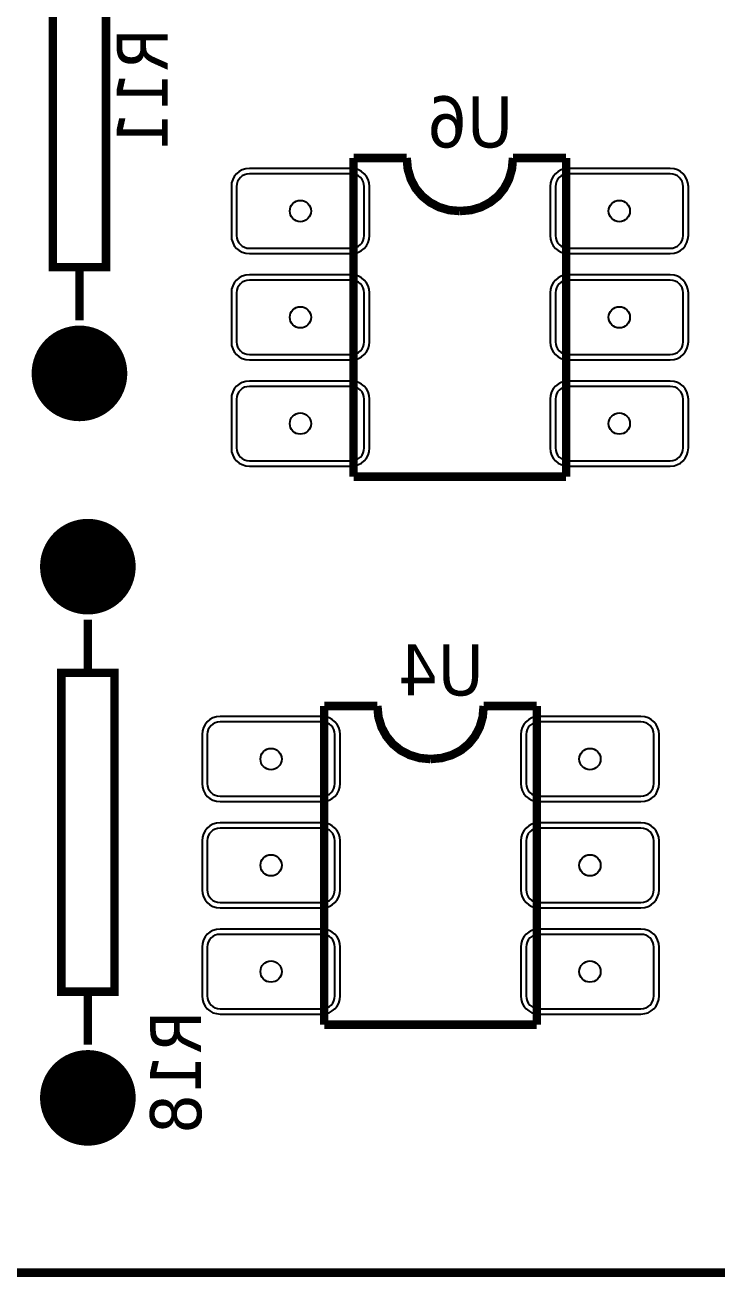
# Model space of a CAD drawing. Header units: millimetres. Extents: x 123.5 to 144.3, y 105.4 to 121.6.
# Drawn here: x 132.958 to 133.971, y 110.007 to 111.841 of the extents above; entities that cross this region are included whole.
import ezdxf

# ---------------------------------------------------------------- set-up
doc = ezdxf.new("R2010")
doc.units = ezdxf.units.MM
doc.styles.get("Standard").update_dxf_attribs({"font": 'tahoma.ttf'})

# ---------------------------------------------------------------- blocks, each defined once
blk = doc.blocks.new('EPAD')
at = {"const_width": 0.5}
blk.add_lwpolyline([(-0.25, 0, 1), (0.25, 0, 1)], format="xyb", close=True, dxfattribs=at)
blk = doc.blocks.new('Tarjeta CFLH')
at = {"const_width": 0.008}
for points in [[(-7.0905, -1.2844), (-1.456, -1.2844), (-1.456, 2.1675), (-7.0905, 2.1675), (-7.0905, -1.2844)], [(-7.0905, -1.2844), (-1.456, -1.2844), (-1.456, 2.1675), (-7.0905, 2.1675), (-7.0905, -1.2844)], [(-7.0905, -1.2844), (-1.456, -1.2844), (-1.456, 2.1675), (-7.0905, 2.1675), (-7.0905, -1.2844)], [(-4.7218, -0.338), (-4.6718, -0.338), (-4.6718, -0.038), (-4.7218, -0.038), (-4.7218, -0.338)], [(-4.7218, -0.338), (-4.6718, -0.338), (-4.6718, -0.038), (-4.7218, -0.038), (-4.7218, -0.338)], [(-4.7218, -0.338), (-4.6718, -0.338), (-4.6718, -0.038), (-4.7218, -0.038), (-4.7218, -0.338)], [(-4.3889, -0.2352), (-4.4389, -0.2352)], [(-4.4389, -0.2352), (-4.4389, -0.5352)], [(-4.3889, -0.2352), (-4.4389, -0.2352)], [(-4.4389, -0.2352), (-4.4389, -0.5352)], [(-4.3889, -0.2352), (-4.4389, -0.2352)], [(-4.4389, -0.2352), (-4.4389, -0.5352)], [(-4.3389, -0.2852), (-4.3491, -0.2843), (-4.3585, -0.2815), (-4.367, -0.277), (-4.3744, -0.2711), (-4.3805, -0.2638), (-4.385, -0.2553), (-4.3879, -0.2457), (-4.3889, -0.2352)], [(-4.3389, -0.2852), (-4.3491, -0.2843), (-4.3585, -0.2815), (-4.367, -0.277), (-4.3744, -0.2711), (-4.3805, -0.2638), (-4.385, -0.2553), (-4.3879, -0.2457), (-4.3889, -0.2352)], [(-4.3389, -0.2852), (-4.3491, -0.2843), (-4.3585, -0.2815), (-4.367, -0.277), (-4.3744, -0.2711), (-4.3805, -0.2638), (-4.385, -0.2553), (-4.3879, -0.2457), (-4.3889, -0.2352)], [(-4.3389, -0.2852), (-4.3284, -0.2843), (-4.3189, -0.2815), (-4.3104, -0.277), (-4.303, -0.2711), (-4.2971, -0.2638), (-4.2927, -0.2553), (-4.2899, -0.2457), (-4.2889, -0.2352)], [(-4.3389, -0.2852), (-4.3284, -0.2843), (-4.3189, -0.2815), (-4.3104, -0.277), (-4.303, -0.2711), (-4.2971, -0.2638), (-4.2927, -0.2553), (-4.2899, -0.2457), (-4.2889, -0.2352)], [(-4.3389, -0.2852), (-4.3284, -0.2843), (-4.3189, -0.2815), (-4.3104, -0.277), (-4.303, -0.2711), (-4.2971, -0.2638), (-4.2927, -0.2553), (-4.2899, -0.2457), (-4.2889, -0.2352)], [(-4.2389, -0.2352), (-4.2889, -0.2352)], [(-4.2389, -0.2352), (-4.2889, -0.2352)], [(-4.2389, -0.2352), (-4.2889, -0.2352)], [(-4.2389, -0.2352), (-4.2389, -0.5352)], [(-4.2389, -0.2352), (-4.2389, -0.5352)], [(-4.2389, -0.2352), (-4.2389, -0.5352)], [(-4.6968, -0.388), (-4.6968, -0.338)], [(-4.6968, -0.388), (-4.6968, -0.338)], [(-4.6968, -0.388), (-4.6968, -0.338)], [(-4.2389, -0.5352), (-4.4389, -0.5352)], [(-4.2389, -0.5352), (-4.4389, -0.5352)], [(-4.2389, -0.5352), (-4.4389, -0.5352)], [(-4.6889, -0.7199), (-4.6889, -0.6699)], [(-4.6889, -0.7199), (-4.6889, -0.6699)], [(-4.6889, -0.7199), (-4.6889, -0.6699)], [(-4.7139, -1.0199), (-4.6639, -1.0199), (-4.6639, -0.7199), (-4.7139, -0.7199), (-4.7139, -1.0199)], [(-4.7139, -1.0199), (-4.6639, -1.0199), (-4.6639, -0.7199), (-4.7139, -0.7199), (-4.7139, -1.0199)], [(-4.7139, -1.0199), (-4.6639, -1.0199), (-4.6639, -0.7199), (-4.7139, -0.7199), (-4.7139, -1.0199)], [(-4.4165, -0.751), (-4.4665, -0.751)], [(-4.4665, -0.751), (-4.4665, -1.051)], [(-4.4165, -0.751), (-4.4665, -0.751)], [(-4.4665, -0.751), (-4.4665, -1.051)], [(-4.4165, -0.751), (-4.4665, -0.751)], [(-4.4665, -0.751), (-4.4665, -1.051)], [(-4.3665, -0.801), (-4.3767, -0.8), (-4.3861, -0.7972), (-4.3946, -0.7928), (-4.402, -0.7868), (-4.408, -0.7795), (-4.4126, -0.771), (-4.4155, -0.7614), (-4.4165, -0.751)], [(-4.3665, -0.801), (-4.3767, -0.8), (-4.3861, -0.7972), (-4.3946, -0.7928), (-4.402, -0.7868), (-4.408, -0.7795), (-4.4126, -0.771), (-4.4155, -0.7614), (-4.4165, -0.751)], [(-4.3665, -0.801), (-4.3767, -0.8), (-4.3861, -0.7972), (-4.3946, -0.7928), (-4.402, -0.7868), (-4.408, -0.7795), (-4.4126, -0.771), (-4.4155, -0.7614), (-4.4165, -0.751)], [(-4.3665, -0.801), (-4.356, -0.8), (-4.3464, -0.7972), (-4.3379, -0.7928), (-4.3306, -0.7868), (-4.3247, -0.7795), (-4.3202, -0.771), (-4.3174, -0.7614), (-4.3165, -0.751)], [(-4.3665, -0.801), (-4.356, -0.8), (-4.3464, -0.7972), (-4.3379, -0.7928), (-4.3306, -0.7868), (-4.3247, -0.7795), (-4.3202, -0.771), (-4.3174, -0.7614), (-4.3165, -0.751)], [(-4.3665, -0.801), (-4.356, -0.8), (-4.3464, -0.7972), (-4.3379, -0.7928), (-4.3306, -0.7868), (-4.3247, -0.7795), (-4.3202, -0.771), (-4.3174, -0.7614), (-4.3165, -0.751)], [(-4.2665, -0.751), (-4.3165, -0.751)], [(-4.2665, -0.751), (-4.3165, -0.751)], [(-4.2665, -0.751), (-4.3165, -0.751)], [(-4.2665, -0.751), (-4.2665, -1.051)], [(-4.2665, -0.751), (-4.2665, -1.051)], [(-4.2665, -0.751), (-4.2665, -1.051)], [(-4.6889, -1.0699), (-4.6889, -1.0199)], [(-4.6889, -1.0699), (-4.6889, -1.0199)], [(-4.6889, -1.0699), (-4.6889, -1.0199)], [(-4.2665, -1.051), (-4.4665, -1.051)], [(-4.2665, -1.051), (-4.4665, -1.051)], [(-4.2665, -1.051), (-4.4665, -1.051)]]:
    blk.add_lwpolyline(points, dxfattribs=at)
for points in [[(-4.5539, -0.2622), (-4.5539, -0.3082), (-4.5536, -0.3117), (-4.5526, -0.3149), (-4.5511, -0.3178), (-4.549, -0.3203), (-4.5465, -0.3224), (-4.5436, -0.3239), (-4.5404, -0.3249), (-4.5369, -0.3252), (-4.4409, -0.3252), (-4.4374, -0.3249), (-4.4342, -0.3239), (-4.4313, -0.3224), (-4.4288, -0.3203), (-4.4268, -0.3178), (-4.4252, -0.3149), (-4.4243, -0.3117), (-4.4239, -0.3082), (-4.4239, -0.2622), (-4.4243, -0.2587), (-4.4252, -0.2555), (-4.4268, -0.2526), (-4.4288, -0.2501), (-4.4313, -0.2481), (-4.4342, -0.2465), (-4.4374, -0.2456), (-4.4409, -0.2452), (-4.5369, -0.2452), (-4.5404, -0.2456), (-4.5436, -0.2465), (-4.5465, -0.2481), (-4.549, -0.2501), (-4.5511, -0.2526), (-4.5526, -0.2555), (-4.5536, -0.2587), (-4.5539, -0.2622)], [(-4.2539, -0.2622), (-4.2539, -0.3082), (-4.2536, -0.3117), (-4.2526, -0.3149), (-4.2511, -0.3178), (-4.249, -0.3203), (-4.2465, -0.3224), (-4.2436, -0.3239), (-4.2404, -0.3249), (-4.2369, -0.3252), (-4.1409, -0.3252), (-4.1374, -0.3249), (-4.1342, -0.3239), (-4.1313, -0.3224), (-4.1288, -0.3203), (-4.1268, -0.3178), (-4.1252, -0.3149), (-4.1243, -0.3117), (-4.1239, -0.3082), (-4.1239, -0.2622), (-4.1243, -0.2587), (-4.1252, -0.2555), (-4.1268, -0.2526), (-4.1288, -0.2501), (-4.1313, -0.2481), (-4.1342, -0.2465), (-4.1374, -0.2456), (-4.1409, -0.2452), (-4.2369, -0.2452), (-4.2404, -0.2456), (-4.2436, -0.2465), (-4.2465, -0.2481), (-4.249, -0.2501), (-4.2511, -0.2526), (-4.2526, -0.2555), (-4.2536, -0.2587), (-4.2539, -0.2622)], [(-4.5489, -0.2622), (-4.5489, -0.3082), (-4.5487, -0.3107), (-4.548, -0.3129), (-4.5469, -0.315), (-4.5454, -0.3168), (-4.5437, -0.3182), (-4.5416, -0.3193), (-4.5394, -0.32), (-4.5369, -0.3202), (-4.4409, -0.3202), (-4.4385, -0.32), (-4.4362, -0.3193), (-4.4342, -0.3182), (-4.4324, -0.3168), (-4.4309, -0.315), (-4.4298, -0.3129), (-4.4292, -0.3107), (-4.4289, -0.3082), (-4.4289, -0.2622), (-4.4292, -0.2598), (-4.4298, -0.2575), (-4.4309, -0.2555), (-4.4324, -0.2537), (-4.4342, -0.2522), (-4.4362, -0.2511), (-4.4385, -0.2505), (-4.4409, -0.2502), (-4.5369, -0.2502), (-4.5394, -0.2505), (-4.5416, -0.2511), (-4.5437, -0.2522), (-4.5454, -0.2537), (-4.5469, -0.2555), (-4.548, -0.2575), (-4.5487, -0.2598), (-4.5489, -0.2622)], [(-4.2489, -0.2622), (-4.2489, -0.3082), (-4.2487, -0.3107), (-4.248, -0.3129), (-4.2469, -0.315), (-4.2454, -0.3168), (-4.2437, -0.3182), (-4.2416, -0.3193), (-4.2394, -0.32), (-4.2369, -0.3202), (-4.1409, -0.3202), (-4.1385, -0.32), (-4.1362, -0.3193), (-4.1342, -0.3182), (-4.1324, -0.3168), (-4.1309, -0.315), (-4.1298, -0.3129), (-4.1292, -0.3107), (-4.1289, -0.3082), (-4.1289, -0.2622), (-4.1292, -0.2598), (-4.1298, -0.2575), (-4.1309, -0.2555), (-4.1324, -0.2537), (-4.1342, -0.2522), (-4.1362, -0.2511), (-4.1385, -0.2505), (-4.1409, -0.2502), (-4.2369, -0.2502), (-4.2394, -0.2505), (-4.2416, -0.2511), (-4.2437, -0.2522), (-4.2454, -0.2537), (-4.2469, -0.2555), (-4.248, -0.2575), (-4.2487, -0.2598), (-4.2489, -0.2622)], [(-4.5539, -0.3622), (-4.5539, -0.4082), (-4.5536, -0.4117), (-4.5526, -0.4149), (-4.5511, -0.4178), (-4.549, -0.4203), (-4.5465, -0.4224), (-4.5436, -0.4239), (-4.5404, -0.4249), (-4.5369, -0.4252), (-4.4409, -0.4252), (-4.4374, -0.4249), (-4.4342, -0.4239), (-4.4313, -0.4224), (-4.4288, -0.4203), (-4.4268, -0.4178), (-4.4252, -0.4149), (-4.4243, -0.4117), (-4.4239, -0.4082), (-4.4239, -0.3622), (-4.4243, -0.3587), (-4.4252, -0.3555), (-4.4268, -0.3526), (-4.4288, -0.3501), (-4.4313, -0.3481), (-4.4342, -0.3465), (-4.4374, -0.3456), (-4.4409, -0.3452), (-4.5369, -0.3452), (-4.5404, -0.3456), (-4.5436, -0.3465), (-4.5465, -0.3481), (-4.549, -0.3501), (-4.5511, -0.3526), (-4.5526, -0.3555), (-4.5536, -0.3587), (-4.5539, -0.3622)], [(-4.5489, -0.3622), (-4.5489, -0.4082), (-4.5487, -0.4107), (-4.548, -0.4129), (-4.5469, -0.415), (-4.5454, -0.4168), (-4.5437, -0.4182), (-4.5416, -0.4193), (-4.5394, -0.42), (-4.5369, -0.4202), (-4.4409, -0.4202), (-4.4385, -0.42), (-4.4362, -0.4193), (-4.4342, -0.4182), (-4.4324, -0.4168), (-4.4309, -0.415), (-4.4298, -0.4129), (-4.4292, -0.4107), (-4.4289, -0.4082), (-4.4289, -0.3622), (-4.4292, -0.3598), (-4.4298, -0.3575), (-4.4309, -0.3555), (-4.4324, -0.3537), (-4.4342, -0.3522), (-4.4362, -0.3511), (-4.4385, -0.3505), (-4.4409, -0.3502), (-4.5369, -0.3502), (-4.5394, -0.3505), (-4.5416, -0.3511), (-4.5437, -0.3522), (-4.5454, -0.3537), (-4.5469, -0.3555), (-4.548, -0.3575), (-4.5487, -0.3598), (-4.5489, -0.3622)], [(-4.2539, -0.3622), (-4.2539, -0.4082), (-4.2536, -0.4117), (-4.2526, -0.4149), (-4.2511, -0.4178), (-4.249, -0.4203), (-4.2465, -0.4224), (-4.2436, -0.4239), (-4.2404, -0.4249), (-4.2369, -0.4252), (-4.1409, -0.4252), (-4.1374, -0.4249), (-4.1342, -0.4239), (-4.1313, -0.4224), (-4.1288, -0.4203), (-4.1268, -0.4178), (-4.1252, -0.4149), (-4.1243, -0.4117), (-4.1239, -0.4082), (-4.1239, -0.3622), (-4.1243, -0.3587), (-4.1252, -0.3555), (-4.1268, -0.3526), (-4.1288, -0.3501), (-4.1313, -0.3481), (-4.1342, -0.3465), (-4.1374, -0.3456), (-4.1409, -0.3452), (-4.2369, -0.3452), (-4.2404, -0.3456), (-4.2436, -0.3465), (-4.2465, -0.3481), (-4.249, -0.3501), (-4.2511, -0.3526), (-4.2526, -0.3555), (-4.2536, -0.3587), (-4.2539, -0.3622)], [(-4.2489, -0.3622), (-4.2489, -0.4082), (-4.2487, -0.4107), (-4.248, -0.4129), (-4.2469, -0.415), (-4.2454, -0.4168), (-4.2437, -0.4182), (-4.2416, -0.4193), (-4.2394, -0.42), (-4.2369, -0.4202), (-4.1409, -0.4202), (-4.1385, -0.42), (-4.1362, -0.4193), (-4.1342, -0.4182), (-4.1324, -0.4168), (-4.1309, -0.415), (-4.1298, -0.4129), (-4.1292, -0.4107), (-4.1289, -0.4082), (-4.1289, -0.3622), (-4.1292, -0.3598), (-4.1298, -0.3575), (-4.1309, -0.3555), (-4.1324, -0.3537), (-4.1342, -0.3522), (-4.1362, -0.3511), (-4.1385, -0.3505), (-4.1409, -0.3502), (-4.2369, -0.3502), (-4.2394, -0.3505), (-4.2416, -0.3511), (-4.2437, -0.3522), (-4.2454, -0.3537), (-4.2469, -0.3555), (-4.248, -0.3575), (-4.2487, -0.3598), (-4.2489, -0.3622)], [(-4.5539, -0.4622), (-4.5539, -0.5082), (-4.5536, -0.5117), (-4.5526, -0.5149), (-4.5511, -0.5178), (-4.549, -0.5203), (-4.5465, -0.5224), (-4.5436, -0.5239), (-4.5404, -0.5249), (-4.5369, -0.5252), (-4.4409, -0.5252), (-4.4374, -0.5249), (-4.4342, -0.5239), (-4.4313, -0.5224), (-4.4288, -0.5203), (-4.4268, -0.5178), (-4.4252, -0.5149), (-4.4243, -0.5117), (-4.4239, -0.5082), (-4.4239, -0.4622), (-4.4243, -0.4587), (-4.4252, -0.4555), (-4.4268, -0.4526), (-4.4288, -0.4501), (-4.4313, -0.4481), (-4.4342, -0.4465), (-4.4374, -0.4456), (-4.4409, -0.4452), (-4.5369, -0.4452), (-4.5404, -0.4456), (-4.5436, -0.4465), (-4.5465, -0.4481), (-4.549, -0.4501), (-4.5511, -0.4526), (-4.5526, -0.4555), (-4.5536, -0.4587), (-4.5539, -0.4622)], [(-4.2539, -0.4622), (-4.2539, -0.5082), (-4.2536, -0.5117), (-4.2526, -0.5149), (-4.2511, -0.5178), (-4.249, -0.5203), (-4.2465, -0.5224), (-4.2436, -0.5239), (-4.2404, -0.5249), (-4.2369, -0.5252), (-4.1409, -0.5252), (-4.1374, -0.5249), (-4.1342, -0.5239), (-4.1313, -0.5224), (-4.1288, -0.5203), (-4.1268, -0.5178), (-4.1252, -0.5149), (-4.1243, -0.5117), (-4.1239, -0.5082), (-4.1239, -0.4622), (-4.1243, -0.4587), (-4.1252, -0.4555), (-4.1268, -0.4526), (-4.1288, -0.4501), (-4.1313, -0.4481), (-4.1342, -0.4465), (-4.1374, -0.4456), (-4.1409, -0.4452), (-4.2369, -0.4452), (-4.2404, -0.4456), (-4.2436, -0.4465), (-4.2465, -0.4481), (-4.249, -0.4501), (-4.2511, -0.4526), (-4.2526, -0.4555), (-4.2536, -0.4587), (-4.2539, -0.4622)], [(-4.5489, -0.4622), (-4.5489, -0.5082), (-4.5487, -0.5107), (-4.548, -0.5129), (-4.5469, -0.515), (-4.5454, -0.5168), (-4.5437, -0.5182), (-4.5416, -0.5193), (-4.5394, -0.52), (-4.5369, -0.5202), (-4.4409, -0.5202), (-4.4385, -0.52), (-4.4362, -0.5193), (-4.4342, -0.5182), (-4.4324, -0.5168), (-4.4309, -0.515), (-4.4298, -0.5129), (-4.4292, -0.5107), (-4.4289, -0.5082), (-4.4289, -0.4622), (-4.4292, -0.4598), (-4.4298, -0.4575), (-4.4309, -0.4555), (-4.4324, -0.4537), (-4.4342, -0.4522), (-4.4362, -0.4511), (-4.4385, -0.4505), (-4.4409, -0.4502), (-4.5369, -0.4502), (-4.5394, -0.4505), (-4.5416, -0.4511), (-4.5437, -0.4522), (-4.5454, -0.4537), (-4.5469, -0.4555), (-4.548, -0.4575), (-4.5487, -0.4598), (-4.5489, -0.4622)], [(-4.2489, -0.4622), (-4.2489, -0.5082), (-4.2487, -0.5107), (-4.248, -0.5129), (-4.2469, -0.515), (-4.2454, -0.5168), (-4.2437, -0.5182), (-4.2416, -0.5193), (-4.2394, -0.52), (-4.2369, -0.5202), (-4.1409, -0.5202), (-4.1385, -0.52), (-4.1362, -0.5193), (-4.1342, -0.5182), (-4.1324, -0.5168), (-4.1309, -0.515), (-4.1298, -0.5129), (-4.1292, -0.5107), (-4.1289, -0.5082), (-4.1289, -0.4622), (-4.1292, -0.4598), (-4.1298, -0.4575), (-4.1309, -0.4555), (-4.1324, -0.4537), (-4.1342, -0.4522), (-4.1362, -0.4511), (-4.1385, -0.4505), (-4.1409, -0.4502), (-4.2369, -0.4502), (-4.2394, -0.4505), (-4.2416, -0.4511), (-4.2437, -0.4522), (-4.2454, -0.4537), (-4.2469, -0.4555), (-4.248, -0.4575), (-4.2487, -0.4598), (-4.2489, -0.4622)], [(-4.5815, -0.778), (-4.5815, -0.824), (-4.5811, -0.8274), (-4.5802, -0.8307), (-4.5786, -0.8336), (-4.5766, -0.8361), (-4.5741, -0.8381), (-4.5712, -0.8397), (-4.568, -0.8406), (-4.5645, -0.841), (-4.4685, -0.841), (-4.465, -0.8406), (-4.4618, -0.8397), (-4.4589, -0.8381), (-4.4564, -0.8361), (-4.4543, -0.8336), (-4.4528, -0.8307), (-4.4518, -0.8274), (-4.4515, -0.824), (-4.4515, -0.778), (-4.4518, -0.7745), (-4.4528, -0.7713), (-4.4543, -0.7684), (-4.4564, -0.7659), (-4.4589, -0.7638), (-4.4618, -0.7623), (-4.465, -0.7613), (-4.4685, -0.761), (-4.5645, -0.761), (-4.568, -0.7613), (-4.5712, -0.7623), (-4.5741, -0.7638), (-4.5766, -0.7659), (-4.5786, -0.7684), (-4.5802, -0.7713), (-4.5811, -0.7745), (-4.5815, -0.778)], [(-4.2815, -0.778), (-4.2815, -0.824), (-4.2811, -0.8274), (-4.2802, -0.8307), (-4.2786, -0.8336), (-4.2766, -0.8361), (-4.2741, -0.8381), (-4.2712, -0.8397), (-4.268, -0.8406), (-4.2645, -0.841), (-4.1685, -0.841), (-4.165, -0.8406), (-4.1618, -0.8397), (-4.1589, -0.8381), (-4.1564, -0.8361), (-4.1543, -0.8336), (-4.1528, -0.8307), (-4.1518, -0.8274), (-4.1515, -0.824), (-4.1515, -0.778), (-4.1518, -0.7745), (-4.1528, -0.7713), (-4.1543, -0.7684), (-4.1564, -0.7659), (-4.1589, -0.7638), (-4.1618, -0.7623), (-4.165, -0.7613), (-4.1685, -0.761), (-4.2645, -0.761), (-4.268, -0.7613), (-4.2712, -0.7623), (-4.2741, -0.7638), (-4.2766, -0.7659), (-4.2786, -0.7684), (-4.2802, -0.7713), (-4.2811, -0.7745), (-4.2815, -0.778)], [(-4.5765, -0.778), (-4.5765, -0.824), (-4.5762, -0.8264), (-4.5756, -0.8287), (-4.5745, -0.8307), (-4.573, -0.8325), (-4.5712, -0.834), (-4.5692, -0.835), (-4.5669, -0.8357), (-4.5645, -0.836), (-4.4685, -0.836), (-4.466, -0.8357), (-4.4638, -0.835), (-4.4617, -0.834), (-4.4599, -0.8325), (-4.4585, -0.8307), (-4.4574, -0.8287), (-4.4567, -0.8264), (-4.4565, -0.824), (-4.4565, -0.778), (-4.4567, -0.7755), (-4.4574, -0.7732), (-4.4585, -0.7712), (-4.4599, -0.7694), (-4.4617, -0.768), (-4.4638, -0.7669), (-4.466, -0.7662), (-4.4685, -0.766), (-4.5645, -0.766), (-4.5669, -0.7662), (-4.5692, -0.7669), (-4.5712, -0.768), (-4.573, -0.7694), (-4.5745, -0.7712), (-4.5756, -0.7732), (-4.5762, -0.7755), (-4.5765, -0.778)], [(-4.2765, -0.778), (-4.2765, -0.824), (-4.2762, -0.8264), (-4.2756, -0.8287), (-4.2745, -0.8307), (-4.273, -0.8325), (-4.2712, -0.834), (-4.2692, -0.835), (-4.2669, -0.8357), (-4.2645, -0.836), (-4.1685, -0.836), (-4.166, -0.8357), (-4.1638, -0.835), (-4.1617, -0.834), (-4.1599, -0.8325), (-4.1585, -0.8307), (-4.1574, -0.8287), (-4.1567, -0.8264), (-4.1565, -0.824), (-4.1565, -0.778), (-4.1567, -0.7755), (-4.1574, -0.7732), (-4.1585, -0.7712), (-4.1599, -0.7694), (-4.1617, -0.768), (-4.1638, -0.7669), (-4.166, -0.7662), (-4.1685, -0.766), (-4.2645, -0.766), (-4.2669, -0.7662), (-4.2692, -0.7669), (-4.2712, -0.768), (-4.273, -0.7694), (-4.2745, -0.7712), (-4.2756, -0.7732), (-4.2762, -0.7755), (-4.2765, -0.778)], [(-4.5815, -0.878), (-4.5815, -0.924), (-4.5811, -0.9274), (-4.5802, -0.9307), (-4.5786, -0.9336), (-4.5766, -0.9361), (-4.5741, -0.9381), (-4.5712, -0.9397), (-4.568, -0.9406), (-4.5645, -0.941), (-4.4685, -0.941), (-4.465, -0.9406), (-4.4618, -0.9397), (-4.4589, -0.9381), (-4.4564, -0.9361), (-4.4543, -0.9336), (-4.4528, -0.9307), (-4.4518, -0.9274), (-4.4515, -0.924), (-4.4515, -0.878), (-4.4518, -0.8745), (-4.4528, -0.8713), (-4.4543, -0.8684), (-4.4564, -0.8659), (-4.4589, -0.8638), (-4.4618, -0.8623), (-4.465, -0.8613), (-4.4685, -0.861), (-4.5645, -0.861), (-4.568, -0.8613), (-4.5712, -0.8623), (-4.5741, -0.8638), (-4.5766, -0.8659), (-4.5786, -0.8684), (-4.5802, -0.8713), (-4.5811, -0.8745), (-4.5815, -0.878)], [(-4.5765, -0.878), (-4.5765, -0.924), (-4.5762, -0.9264), (-4.5756, -0.9287), (-4.5745, -0.9307), (-4.573, -0.9325), (-4.5712, -0.934), (-4.5692, -0.935), (-4.5669, -0.9357), (-4.5645, -0.936), (-4.4685, -0.936), (-4.466, -0.9357), (-4.4638, -0.935), (-4.4617, -0.934), (-4.4599, -0.9325), (-4.4585, -0.9307), (-4.4574, -0.9287), (-4.4567, -0.9264), (-4.4565, -0.924), (-4.4565, -0.878), (-4.4567, -0.8755), (-4.4574, -0.8732), (-4.4585, -0.8712), (-4.4599, -0.8694), (-4.4617, -0.868), (-4.4638, -0.8669), (-4.466, -0.8662), (-4.4685, -0.866), (-4.5645, -0.866), (-4.5669, -0.8662), (-4.5692, -0.8669), (-4.5712, -0.868), (-4.573, -0.8694), (-4.5745, -0.8712), (-4.5756, -0.8732), (-4.5762, -0.8755), (-4.5765, -0.878)], [(-4.2815, -0.878), (-4.2815, -0.924), (-4.2811, -0.9274), (-4.2802, -0.9307), (-4.2786, -0.9336), (-4.2766, -0.9361), (-4.2741, -0.9381), (-4.2712, -0.9397), (-4.268, -0.9406), (-4.2645, -0.941), (-4.1685, -0.941), (-4.165, -0.9406), (-4.1618, -0.9397), (-4.1589, -0.9381), (-4.1564, -0.9361), (-4.1543, -0.9336), (-4.1528, -0.9307), (-4.1518, -0.9274), (-4.1515, -0.924), (-4.1515, -0.878), (-4.1518, -0.8745), (-4.1528, -0.8713), (-4.1543, -0.8684), (-4.1564, -0.8659), (-4.1589, -0.8638), (-4.1618, -0.8623), (-4.165, -0.8613), (-4.1685, -0.861), (-4.2645, -0.861), (-4.268, -0.8613), (-4.2712, -0.8623), (-4.2741, -0.8638), (-4.2766, -0.8659), (-4.2786, -0.8684), (-4.2802, -0.8713), (-4.2811, -0.8745), (-4.2815, -0.878)], [(-4.2765, -0.878), (-4.2765, -0.924), (-4.2762, -0.9264), (-4.2756, -0.9287), (-4.2745, -0.9307), (-4.273, -0.9325), (-4.2712, -0.934), (-4.2692, -0.935), (-4.2669, -0.9357), (-4.2645, -0.936), (-4.1685, -0.936), (-4.166, -0.9357), (-4.1638, -0.935), (-4.1617, -0.934), (-4.1599, -0.9325), (-4.1585, -0.9307), (-4.1574, -0.9287), (-4.1567, -0.9264), (-4.1565, -0.924), (-4.1565, -0.878), (-4.1567, -0.8755), (-4.1574, -0.8732), (-4.1585, -0.8712), (-4.1599, -0.8694), (-4.1617, -0.868), (-4.1638, -0.8669), (-4.166, -0.8662), (-4.1685, -0.866), (-4.2645, -0.866), (-4.2669, -0.8662), (-4.2692, -0.8669), (-4.2712, -0.868), (-4.273, -0.8694), (-4.2745, -0.8712), (-4.2756, -0.8732), (-4.2762, -0.8755), (-4.2765, -0.878)], [(-4.5815, -0.978), (-4.5815, -1.024), (-4.5811, -1.0274), (-4.5802, -1.0307), (-4.5786, -1.0336), (-4.5766, -1.0361), (-4.5741, -1.0381), (-4.5712, -1.0397), (-4.568, -1.0406), (-4.5645, -1.041), (-4.4685, -1.041), (-4.465, -1.0406), (-4.4618, -1.0397), (-4.4589, -1.0381), (-4.4564, -1.0361), (-4.4543, -1.0336), (-4.4528, -1.0307), (-4.4518, -1.0274), (-4.4515, -1.024), (-4.4515, -0.978), (-4.4518, -0.9745), (-4.4528, -0.9713), (-4.4543, -0.9684), (-4.4564, -0.9659), (-4.4589, -0.9638), (-4.4618, -0.9623), (-4.465, -0.9613), (-4.4685, -0.961), (-4.5645, -0.961), (-4.568, -0.9613), (-4.5712, -0.9623), (-4.5741, -0.9638), (-4.5766, -0.9659), (-4.5786, -0.9684), (-4.5802, -0.9713), (-4.5811, -0.9745), (-4.5815, -0.978)], [(-4.5765, -0.978), (-4.5765, -1.024), (-4.5762, -1.0264), (-4.5756, -1.0287), (-4.5745, -1.0307), (-4.573, -1.0325), (-4.5712, -1.034), (-4.5692, -1.035), (-4.5669, -1.0357), (-4.5645, -1.036), (-4.4685, -1.036), (-4.466, -1.0357), (-4.4638, -1.035), (-4.4617, -1.034), (-4.4599, -1.0325), (-4.4585, -1.0307), (-4.4574, -1.0287), (-4.4567, -1.0264), (-4.4565, -1.024), (-4.4565, -0.978), (-4.4567, -0.9755), (-4.4574, -0.9732), (-4.4585, -0.9712), (-4.4599, -0.9694), (-4.4617, -0.968), (-4.4638, -0.9669), (-4.466, -0.9662), (-4.4685, -0.966), (-4.5645, -0.966), (-4.5669, -0.9662), (-4.5692, -0.9669), (-4.5712, -0.968), (-4.573, -0.9694), (-4.5745, -0.9712), (-4.5756, -0.9732), (-4.5762, -0.9755), (-4.5765, -0.978)], [(-4.2815, -0.978), (-4.2815, -1.024), (-4.2811, -1.0274), (-4.2802, -1.0307), (-4.2786, -1.0336), (-4.2766, -1.0361), (-4.2741, -1.0381), (-4.2712, -1.0397), (-4.268, -1.0406), (-4.2645, -1.041), (-4.1685, -1.041), (-4.165, -1.0406), (-4.1618, -1.0397), (-4.1589, -1.0381), (-4.1564, -1.0361), (-4.1543, -1.0336), (-4.1528, -1.0307), (-4.1518, -1.0274), (-4.1515, -1.024), (-4.1515, -0.978), (-4.1518, -0.9745), (-4.1528, -0.9713), (-4.1543, -0.9684), (-4.1564, -0.9659), (-4.1589, -0.9638), (-4.1618, -0.9623), (-4.165, -0.9613), (-4.1685, -0.961), (-4.2645, -0.961), (-4.268, -0.9613), (-4.2712, -0.9623), (-4.2741, -0.9638), (-4.2766, -0.9659), (-4.2786, -0.9684), (-4.2802, -0.9713), (-4.2811, -0.9745), (-4.2815, -0.978)], [(-4.2765, -0.978), (-4.2765, -1.024), (-4.2762, -1.0264), (-4.2756, -1.0287), (-4.2745, -1.0307), (-4.273, -1.0325), (-4.2712, -1.034), (-4.2692, -1.035), (-4.2669, -1.0357), (-4.2645, -1.036), (-4.1685, -1.036), (-4.166, -1.0357), (-4.1638, -1.035), (-4.1617, -1.034), (-4.1599, -1.0325), (-4.1585, -1.0307), (-4.1574, -1.0287), (-4.1567, -1.0264), (-4.1565, -1.024), (-4.1565, -0.978), (-4.1567, -0.9755), (-4.1574, -0.9732), (-4.1585, -0.9712), (-4.1599, -0.9694), (-4.1617, -0.968), (-4.1638, -0.9669), (-4.166, -0.9662), (-4.1685, -0.966), (-4.2645, -0.966), (-4.2669, -0.9662), (-4.2692, -0.9669), (-4.2712, -0.968), (-4.273, -0.9694), (-4.2745, -0.9712), (-4.2756, -0.9732), (-4.2762, -0.9755), (-4.2765, -0.978)]]:
    blk.add_lwpolyline(points, close=True)
for centre, radius in [((-4.4889, -0.2852), 0.01), ((-4.1889, -0.2852), 0.01), ((-4.4889, -0.3852), 0.01), ((-4.1889, -0.3852), 0.01), ((-4.6968, -0.438), 0.025), ((-4.4889, -0.4852), 0.01), ((-4.1889, -0.4852), 0.01), ((-4.6889, -0.6199), 0.025), ((-4.5165, -0.801), 0.01), ((-4.2165, -0.801), 0.01), ((-4.5165, -0.901), 0.01), ((-4.2165, -0.901), 0.01), ((-4.5165, -1.001), 0.01), ((-4.2165, -1.001), 0.01), ((-4.6889, -1.1199), 0.025)]:
    blk.add_circle(centre, radius)
for p, xscale, yscale in [((-4.6968, -0.438), 0.09, 0.09), ((-4.6968, -0.438), 0.07, 0.07), ((-4.6889, -0.6199), 0.09, 0.09), ((-4.6889, -0.6199), 0.07, 0.07), ((-4.6889, -1.1199), 0.09, 0.09), ((-4.6889, -1.1199), 0.07, 0.07)]:
    blk.add_blockref('EPAD', p, dxfattribs=dict(xscale=xscale, yscale=yscale))
at = {"text_generation_flag": 2, "width": 1.041667}
for s, p in [('R11', (-4.6138, -0.113)), ('R11', (-4.6138, -0.113)), ('R11', (-4.6138, -0.113)), ('R18', (-4.5823, -1.0378)), ('R18', (-4.5823, -1.0378)), ('R18', (-4.5823, -1.0378))]:
    blk.add_text(s, height=0.048, rotation=90, dxfattribs=at).set_placement(p)
for s, p in [('U6', (-4.2889, -0.2252)), ('U6', (-4.2889, -0.2252)), ('U6', (-4.2889, -0.2252)), ('U4', (-4.3165, -0.741)), ('U4', (-4.3165, -0.741)), ('U4', (-4.3165, -0.741))]:
    blk.add_text(s, height=0.048, dxfattribs=at).set_placement(p)
blk = doc.blocks.new('CFLH')
at = {"linetype": 'Continuous'}
blk.add_blockref('Tarjeta CFLH', (7.1808, -2.2601), dxfattribs=at)

msp = doc.modelspace()

# ---------------------------------------------------------------- block references
at = {"linetype": 'Continuous', "xscale": 1.555982136900081, "yscale": 1.555982136900081, "zscale": 1.555982136900081}
msp.add_blockref('CFLH', (129.173, 115.5286), dxfattribs=at)

doc.saveas('drawing.dxf')
